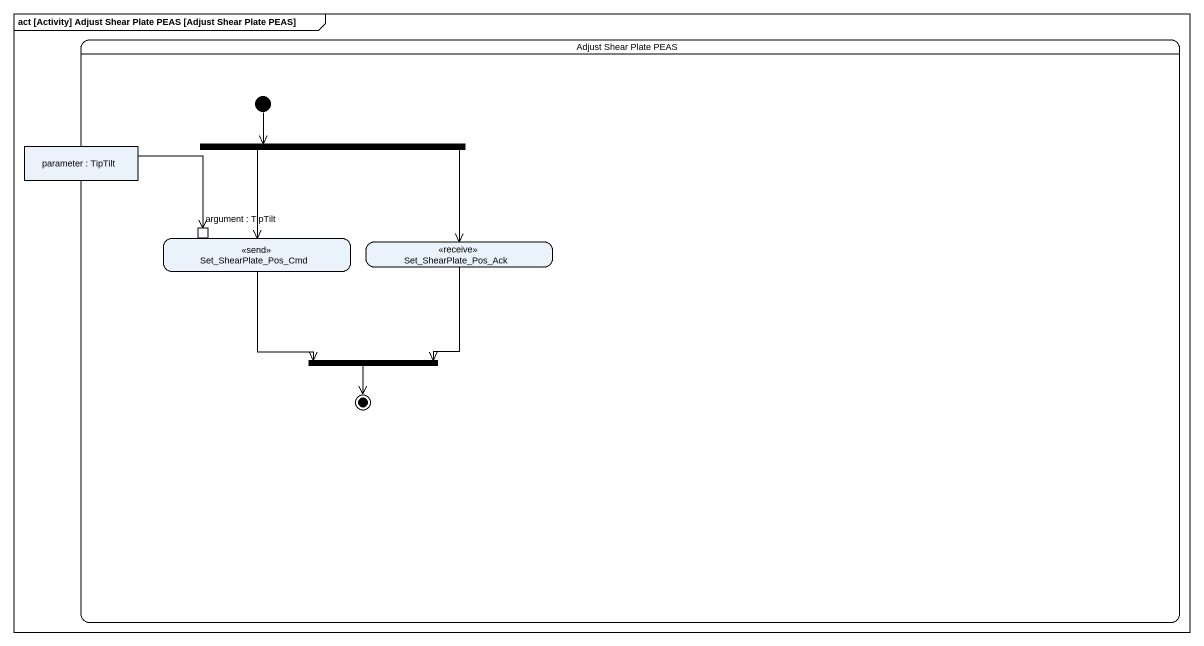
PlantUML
@startuml
mainframe act [Activity] Adjust Shear Plate PEAS [Adjust Shear Plate PEAS]
hide empty description
state "Adjust Shear Plate PEAS" as Adjust_Shear_Plate_PEAS {
  state "parameter : TipTilt" as parameter <<object>>
  state fork1 <<fork>>
  state Set_ShearPlate_Pos_Cmd <<send>> {
    state "argument : TipTilt" as argument_TipTilt <<inputPin>>
  }
  state Set_ShearPlate_Pos_Ack <<receive>>
  state fork2 <<join>>
  [*] --> fork1
  fork2 --> [*]
}
parameter -right-> argument_TipTilt
fork1 --> Set_ShearPlate_Pos_Cmd
fork1 --> Set_ShearPlate_Pos_Ack
Set_ShearPlate_Pos_Cmd --> fork2
Set_ShearPlate_Pos_Ack --> fork2
@enduml
